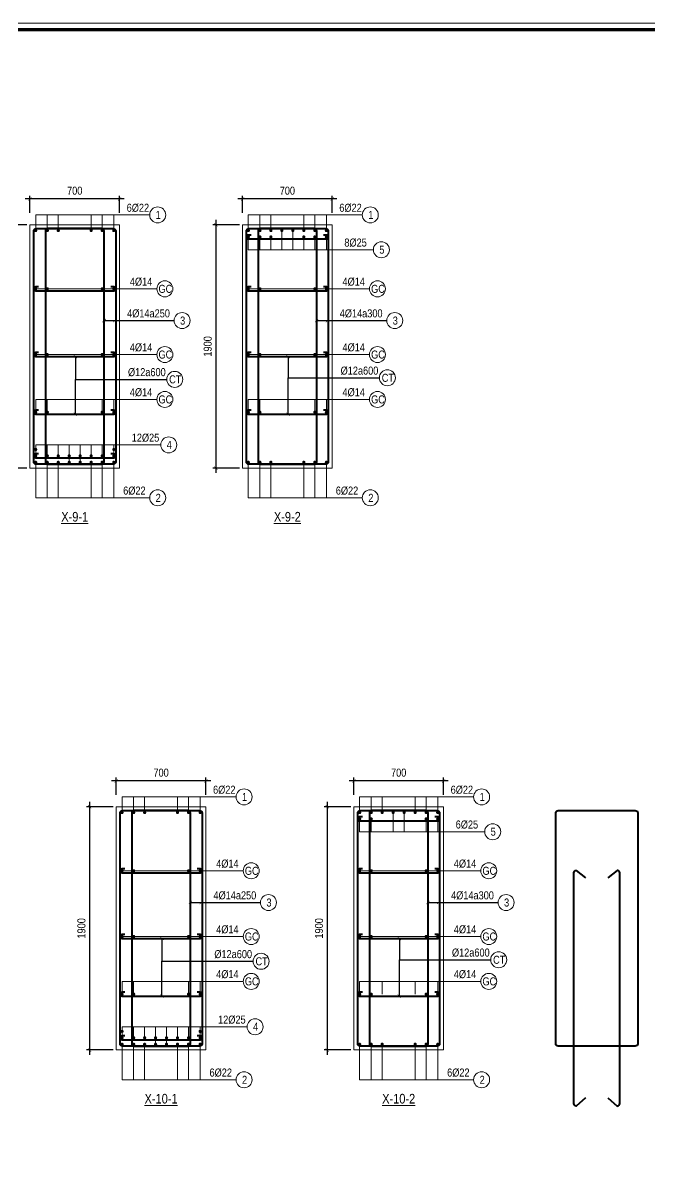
# Model space of a CAD drawing. Header units: millimetres. Extents: x 3014920 to 3563667, y -1638653 to -1356471.
# Drawn here: x 3161691 to 3166588, y -1595328 to -1586316 of the extents above; entities that cross this region are included whole.
import ezdxf
from ezdxf.enums import TextEntityAlignment as Align
from ezdxf.xclip import XClip

# ---------------------------------------------------------------- set-up
doc = ezdxf.new("R2010")
doc.units = ezdxf.units.MM
doc.header["$MEASUREMENT"] = 0
doc.header["$XCLIPFRAME"] = 0
doc.header["$PDMODE"] = 2
doc.layers.get('0').update_dxf_attribs({"lineweight": 9})
doc.layers.get('Defpoints').update_dxf_attribs({"color": 10, "lineweight": 0})
for name, color, linetype, lineweight in [('CDAI', 21, 'Continuous', 40), ('CTHEP', 50, 'Continuous', 50), ('DBAO', 90, 'Continuous', 13), ('DGIONG', 130, 'Continuous', 13), ('KTH', 154, 'Continuous', 9), ('TEXT', 7, 'Continuous', 15)]:
    doc.layers.add(name, color=color, linetype=linetype, lineweight=lineweight)
doc.styles.add('Star-HelCon', font='VHELVCN_0.TTF')
doc.styles.add('TTP-HelCon', font='VHELVCN_0.TTF')
doc.dimstyles.new('TTP-25', dxfattribs={"dimscale": 25, "dimtxt": 2.5, "dimasz": 1, "dimexe": 1, "dimexo": 1, "dimgap": 0.09, "dimtad": 0, "dimdec": 4, "dimrnd": 1, "dimzin": 9, "dimdsep": 46, "dimtxsty": 'TTP-HelCon', "dimblk": 'ARCHTICK', "dimcen": 0.09, "dimdle": 1.5, "dimclrd": 256, "dimclre": 256, "dimclrt": 7, "dimadec": 0, "dimazin": 0, "dimtfac": 1, "dimtdec": 4, "dimtmove": 0, "dimatfit": 3, "dimldrblk": 'ARCHTICK', "dimfxl": 1, "dimtvp": 1, "dimtolj": 1, "dimtzin": 0, "dimarcsym": 0})

# ---------------------------------------------------------------- blocks, each defined once
blk = doc.blocks.new('2X-6')
at = {"layer": 'CTHEP'}
blk.add_line((62408.63368, 325.00001), (-295.8093, 325), dxfattribs=at)
for points in [[(-320.00014, 595.00141), (-320.00014, 795), (62463.59072, 795)], [(-320.00014, -145), (62469.99431, -144.99999), (62469.99431, -144.99999)]]:
    blk.add_lwpolyline(points, dxfattribs=at)
blk = doc.blocks.new('_ArchTick')
at = {"color": 0, "linetype": 'ByBlock', "const_width": 0.15}
blk.add_lwpolyline([(-0.5, -0.5), (0.5, 0.5)], dxfattribs=at)
blk = doc.blocks.new('*D255')
at = {"layer": 'Defpoints', "color": 0, "ltscale": 500, "transparency": 16777216}
for p in [(3161744.3, -1587891.5), (3161536.1, -1589791.5), (3161744.3, -1589791.5)]:
    blk.add_point(p, dxfattribs=at)
at = {"layer": 'KTH', "lineweight": -2, "ltscale": 500, "transparency": 16777216}
for p, q in [((3161719.3, -1587891.5), (3161511.1, -1587891.5)), ((3161536.1, -1587854), (3161536.1, -1589829)), ((3161719.3, -1589791.5), (3161511.1, -1589791.5))]:
    blk.add_line(p, q, dxfattribs=at)
at = {"layer": 'KTH', "lineweight": -2, "ltscale": 500, "transparency": 16777216, "xscale": 25, "yscale": 25, "zscale": 25}
for p, rotation in [((3161536.1, -1587891.5), 90), ((3161536.1, -1589791.5), 270)]:
    blk.add_blockref('_ArchTick', p, dxfattribs=dict(at, rotation=rotation))
at = {"layer": 'KTH', "color": 7, "ltscale": 500, "transparency": 16777216, "insert": (3161472.3, -1588841.5), "char_height": 62.5, "attachment_point": 5, "rotation": 90, "style": 'TTP-HelCon'}
blk.add_mtext('\\A1;1900', dxfattribs=at)
blk = doc.blocks.new('*D256')
at = {"layer": 'Defpoints', "color": 0, "ltscale": 500, "transparency": 16777216}
for p in [(3161744.3, -1587689.3), (3161744.3, -1587822.5), (3162444.3, -1587822.5)]:
    blk.add_point(p, dxfattribs=at)
at = {"layer": 'KTH', "lineweight": -2, "ltscale": 500, "transparency": 16777216}
for p, q in [((3162481.8, -1587689.3), (3161706.8, -1587689.3)), ((3161744.3, -1587797.5), (3161744.3, -1587664.3)), ((3162444.3, -1587797.5), (3162444.3, -1587664.3))]:
    blk.add_line(p, q, dxfattribs=at)
at = {"layer": 'KTH', "lineweight": -2, "ltscale": 500, "transparency": 16777216, "xscale": 25, "yscale": 25, "zscale": 25, "rotation": 180}
blk.add_blockref('_ArchTick', (3161744.3, -1587689.3), dxfattribs=at)
at = {"layer": 'KTH', "lineweight": -2, "ltscale": 500, "transparency": 16777216, "xscale": 25, "yscale": 25, "zscale": 25}
blk.add_blockref('_ArchTick', (3162444.3, -1587689.3), dxfattribs=at)
at = {"layer": 'KTH', "color": 7, "ltscale": 500, "transparency": 16777216, "insert": (3162094.3, -1587625.4), "char_height": 62.5, "attachment_point": 5, "style": 'TTP-HelCon'}
blk.add_mtext('\\A1;700', dxfattribs=at)
blk = doc.blocks.new('*D257')
at = {"layer": 'Defpoints', "color": 0, "ltscale": 500, "transparency": 16777216}
for p in [(3163405.4, -1587891.5), (3163197.1, -1589791.5), (3163405.4, -1589791.5)]:
    blk.add_point(p, dxfattribs=at)
at = {"layer": 'KTH', "lineweight": -2, "ltscale": 500, "transparency": 16777216}
for p, q in [((3163380.4, -1587891.5), (3163172.1, -1587891.5)), ((3163197.1, -1587854), (3163197.1, -1589829)), ((3163380.4, -1589791.5), (3163172.1, -1589791.5))]:
    blk.add_line(p, q, dxfattribs=at)
at = {"layer": 'KTH', "lineweight": -2, "ltscale": 500, "transparency": 16777216, "xscale": 25, "yscale": 25, "zscale": 25}
for p, rotation in [((3163197.1, -1587891.5), 90), ((3163197.1, -1589791.5), 270)]:
    blk.add_blockref('_ArchTick', p, dxfattribs=dict(at, rotation=rotation))
at = {"layer": 'KTH', "color": 7, "ltscale": 500, "transparency": 16777216, "insert": (3163133.3, -1588841.5), "char_height": 62.5, "attachment_point": 5, "rotation": 90, "style": 'TTP-HelCon'}
blk.add_mtext('\\A1;1900', dxfattribs=at)
blk = doc.blocks.new('*D258')
at = {"layer": 'Defpoints', "color": 0, "ltscale": 500, "transparency": 16777216}
for p in [(3163405.4, -1587689.3), (3163405.4, -1587822.5), (3164105.4, -1587822.5)]:
    blk.add_point(p, dxfattribs=at)
at = {"layer": 'KTH', "lineweight": -2, "ltscale": 500, "transparency": 16777216}
for p, q in [((3164142.9, -1587689.3), (3163367.9, -1587689.3)), ((3163405.4, -1587797.5), (3163405.4, -1587664.3)), ((3164105.4, -1587797.5), (3164105.4, -1587664.3))]:
    blk.add_line(p, q, dxfattribs=at)
at = {"layer": 'KTH', "lineweight": -2, "ltscale": 500, "transparency": 16777216, "xscale": 25, "yscale": 25, "zscale": 25, "rotation": 180}
blk.add_blockref('_ArchTick', (3163405.4, -1587689.3), dxfattribs=at)
at = {"layer": 'KTH', "lineweight": -2, "ltscale": 500, "transparency": 16777216, "xscale": 25, "yscale": 25, "zscale": 25}
blk.add_blockref('_ArchTick', (3164105.4, -1587689.3), dxfattribs=at)
at = {"layer": 'KTH', "color": 7, "ltscale": 500, "transparency": 16777216, "insert": (3163755.4, -1587625.4), "char_height": 62.5, "attachment_point": 5, "style": 'TTP-HelCon'}
blk.add_mtext('\\A1;700', dxfattribs=at)
blk = doc.blocks.new('*D259')
at = {"layer": 'Defpoints', "color": 0, "ltscale": 500, "transparency": 16777216}
for p in [(3162419, -1592437), (3162210.7, -1594337), (3162419, -1594337)]:
    blk.add_point(p, dxfattribs=at)
at = {"layer": 'KTH', "lineweight": -2, "ltscale": 500, "transparency": 16777216}
for p, q in [((3162210.7, -1592399.5), (3162210.7, -1594374.5)), ((3162394, -1592437), (3162185.7, -1592437)), ((3162394, -1594337), (3162185.7, -1594337))]:
    blk.add_line(p, q, dxfattribs=at)
at = {"layer": 'KTH', "lineweight": -2, "ltscale": 500, "transparency": 16777216, "xscale": 25, "yscale": 25, "zscale": 25}
for p, rotation in [((3162210.7, -1592437), 90), ((3162210.7, -1594337), 270)]:
    blk.add_blockref('_ArchTick', p, dxfattribs=dict(at, rotation=rotation))
at = {"layer": 'KTH', "color": 7, "ltscale": 500, "transparency": 16777216, "insert": (3162146.9, -1593387), "char_height": 62.5, "attachment_point": 5, "rotation": 90, "style": 'TTP-HelCon'}
blk.add_mtext('\\A1;1900', dxfattribs=at)
blk = doc.blocks.new('*D260')
at = {"layer": 'Defpoints', "color": 0, "ltscale": 500, "transparency": 16777216}
for p in [(3162419, -1592234.8), (3162419, -1592368), (3163119, -1592368)]:
    blk.add_point(p, dxfattribs=at)
at = {"layer": 'KTH', "lineweight": -2, "ltscale": 500, "transparency": 16777216}
for p, q in [((3162419, -1592343), (3162419, -1592209.8)), ((3163119, -1592343), (3163119, -1592209.8)), ((3163156.5, -1592234.8), (3162381.5, -1592234.8))]:
    blk.add_line(p, q, dxfattribs=at)
at = {"layer": 'KTH', "lineweight": -2, "ltscale": 500, "transparency": 16777216, "xscale": 25, "yscale": 25, "zscale": 25, "rotation": 180}
blk.add_blockref('_ArchTick', (3162419, -1592234.8), dxfattribs=at)
at = {"layer": 'KTH', "lineweight": -2, "ltscale": 500, "transparency": 16777216, "xscale": 25, "yscale": 25, "zscale": 25}
blk.add_blockref('_ArchTick', (3163119, -1592234.8), dxfattribs=at)
at = {"layer": 'KTH', "color": 7, "ltscale": 500, "transparency": 16777216, "insert": (3162769, -1592171), "char_height": 62.5, "attachment_point": 5, "style": 'TTP-HelCon'}
blk.add_mtext('\\A1;700', dxfattribs=at)
blk = doc.blocks.new('*D261')
at = {"layer": 'Defpoints', "color": 0, "ltscale": 500, "transparency": 16777216}
for p in [(3164275.1, -1592437), (3164066.9, -1594337), (3164275.1, -1594337)]:
    blk.add_point(p, dxfattribs=at)
at = {"layer": 'KTH', "lineweight": -2, "ltscale": 500, "transparency": 16777216}
for p, q in [((3164066.9, -1592399.5), (3164066.9, -1594374.5)), ((3164250.1, -1592437), (3164041.9, -1592437)), ((3164250.1, -1594337), (3164041.9, -1594337))]:
    blk.add_line(p, q, dxfattribs=at)
at = {"layer": 'KTH', "lineweight": -2, "ltscale": 500, "transparency": 16777216, "xscale": 25, "yscale": 25, "zscale": 25}
for p, rotation in [((3164066.9, -1592437), 90), ((3164066.9, -1594337), 270)]:
    blk.add_blockref('_ArchTick', p, dxfattribs=dict(at, rotation=rotation))
at = {"layer": 'KTH', "color": 7, "ltscale": 500, "transparency": 16777216, "insert": (3164003, -1593387), "char_height": 62.5, "attachment_point": 5, "rotation": 90, "style": 'TTP-HelCon'}
blk.add_mtext('\\A1;1900', dxfattribs=at)
blk = doc.blocks.new('*D262')
at = {"layer": 'Defpoints', "color": 0, "ltscale": 500, "transparency": 16777216}
for p in [(3164275.1, -1592234.8), (3164275.1, -1592368), (3164975.1, -1592368)]:
    blk.add_point(p, dxfattribs=at)
at = {"layer": 'KTH', "lineweight": -2, "ltscale": 500, "transparency": 16777216}
for p, q in [((3164275.1, -1592343), (3164275.1, -1592209.8)), ((3164975.1, -1592343), (3164975.1, -1592209.8)), ((3165012.6, -1592234.8), (3164237.6, -1592234.8))]:
    blk.add_line(p, q, dxfattribs=at)
at = {"layer": 'KTH', "lineweight": -2, "ltscale": 500, "transparency": 16777216, "xscale": 25, "yscale": 25, "zscale": 25, "rotation": 180}
blk.add_blockref('_ArchTick', (3164275.1, -1592234.8), dxfattribs=at)
at = {"layer": 'KTH', "lineweight": -2, "ltscale": 500, "transparency": 16777216, "xscale": 25, "yscale": 25, "zscale": 25}
blk.add_blockref('_ArchTick', (3164975.1, -1592234.8), dxfattribs=at)
at = {"layer": 'KTH', "color": 7, "ltscale": 500, "transparency": 16777216, "insert": (3164625.1, -1592171), "char_height": 62.5, "attachment_point": 5, "style": 'TTP-HelCon'}
blk.add_mtext('\\A1;700', dxfattribs=at)
blk = doc.blocks.new('CHG_XX_Khung ten')
blk.add_lwpolyline([(15, 579), (826, 579), (826, 15), (15, 15)], close=True)
at = {"color": 4, "linetype": 'Continuous', "const_width": 1}
blk.add_lwpolyline([(17, 577), (824, 577), (824, 17), (17, 17)], close=True, dxfattribs=at)

msp = doc.modelspace()

# ---------------------------------------------------------------- linework, layer by layer
at = {"layer": 'CDAI', "elevation": 0}
for points in [[(3161793.07619, -1587921.50876), (3162395.57619, -1587921.50876, -0.4142135624), (3162414.32619, -1587940.25876), (3162414.32619, -1589742.75876, -0.4142135624), (3162395.57619, -1589761.50876), (3161793.07619, -1589761.50876, -0.4142135624), (3161774.32619, -1589742.75876), (3161774.32619, -1587940.25876, -0.4142135624)], [(3162304.8619, -1587921.50876), (3161883.79048, -1587921.50876, 0.4142135624), (3161865.04048, -1587940.25876), (3161865.04048, -1589742.75876, 0.4142135624), (3161883.79048, -1589761.50876), (3162304.8619, -1589761.50876, 0.4142135624), (3162323.6119, -1589742.75876), (3162323.6119, -1587940.25876, 0.4142135624)], [(3163454.11713, -1587921.50876), (3164056.61713, -1587921.50876, -0.4142135624), (3164075.36713, -1587940.25876), (3164075.36713, -1589742.75876, -0.4142135624), (3164056.61713, -1589761.50876), (3163454.11713, -1589761.50876, -0.4142135624), (3163435.36713, -1589742.75876), (3163435.36713, -1587940.25876, -0.4142135624)], [(3163965.90284, -1587921.50876), (3163544.83141, -1587921.50876, 0.4142135624), (3163526.08141, -1587940.25876), (3163526.08141, -1589742.75876, 0.4142135624), (3163544.83141, -1589761.50876), (3163965.90284, -1589761.50876, 0.4142135624), (3163984.65284, -1589742.75876), (3163984.65284, -1587940.25876, 0.4142135624)], [(3162467.70242, -1592467.03342), (3163070.20242, -1592467.03342, -0.4142135624), (3163088.95242, -1592485.78342), (3163088.95242, -1594288.28342, -0.4142135624), (3163070.20242, -1594307.03342), (3162467.70242, -1594307.03342, -0.4142135624), (3162448.95242, -1594288.28342), (3162448.95242, -1592485.78342, -0.4142135624)], [(3162979.48813, -1592467.03342), (3162558.4167, -1592467.03342, 0.4142135624), (3162539.6667, -1592485.78342), (3162539.6667, -1594288.28342, 0.4142135624), (3162558.4167, -1594307.03342), (3162979.48813, -1594307.03342, 0.4142135624), (3162998.23813, -1594288.28342), (3162998.23813, -1592485.78342, 0.4142135624)], [(3164323.852, -1592467.03342), (3164926.352, -1592467.03342, -0.4142135624), (3164945.102, -1592485.78342), (3164945.102, -1594288.28342, -0.4142135624), (3164926.352, -1594307.03342), (3164323.852, -1594307.03342, -0.4142135624), (3164305.102, -1594288.28342), (3164305.102, -1592485.78342, -0.4142135624)], [(3164835.63772, -1592467.03342), (3164414.56629, -1592467.03342, 0.4142135624), (3164395.81629, -1592485.78342), (3164395.81629, -1594288.28342, 0.4142135624), (3164414.56629, -1594307.03342), (3164835.63772, -1594307.03342, 0.4142135624), (3164854.38772, -1594288.28342), (3164854.38772, -1592485.78342, 0.4142135624)], [(3165871.2648, -1592467.03342), (3166473.7648, -1592467.03342, -0.4142135624), (3166492.5148, -1592485.78342), (3166492.5148, -1594288.28342, -0.4142135624), (3166473.7648, -1594307.03342), (3165871.2648, -1594307.03342, -0.4142135624), (3165852.5148, -1594288.28342), (3165852.5148, -1592485.78342, -0.4142135624)]]:
    msp.add_lwpolyline(points, format="xyb", close=True, dxfattribs=at)
for points in [[(3163472.28712, -1587971.50877), (3163450.36713, -1587971.50877, 0.4142135624), (3163435.36713, -1587986.50877), (3163435.36713, -1587986.50877, 0.4142135624), (3163450.36713, -1588001.50877), (3164060.36713, -1588001.50877, 0.4142135624), (3164075.36713, -1587986.50877), (3164075.36713, -1587986.50877, 0.4142135624), (3164060.36713, -1587971.50877), (3164038.44714, -1587971.50877)], [(3161811.24618, -1588376.77869), (3161789.32619, -1588376.77869, 0.4142135624), (3161774.32619, -1588391.77869), (3161774.32619, -1588391.77869, 0.4142135624), (3161789.32619, -1588406.77869), (3162399.32619, -1588406.77869, 0.4142135624), (3162414.32619, -1588391.77869), (3162414.32619, -1588391.77869, 0.4142135624), (3162399.32619, -1588376.77869), (3162377.4062, -1588376.77869)], [(3163472.28712, -1588376.77869), (3163450.36713, -1588376.77869, 0.4142135624), (3163435.36713, -1588391.77869), (3163435.36713, -1588391.77869, 0.4142135624), (3163450.36713, -1588406.77869), (3164060.36713, -1588406.77869, 0.4142135624), (3164075.36713, -1588391.77869), (3164075.36713, -1588391.77869, 0.4142135624), (3164060.36713, -1588376.77869), (3164038.44714, -1588376.77869)], [(3161811.24618, -1588890.11202), (3161789.32619, -1588890.11202, 0.4142135624), (3161774.32619, -1588905.11202), (3161774.32619, -1588905.11202, 0.4142135624), (3161789.32619, -1588920.11202), (3162399.32619, -1588920.11202, 0.4142135624), (3162414.32619, -1588905.11202), (3162414.32619, -1588905.11202, 0.4142135624), (3162399.32619, -1588890.11202), (3162377.4062, -1588890.11202)], [(3163472.28712, -1588890.11202), (3163450.36713, -1588890.11202, 0.4142135624), (3163435.36713, -1588905.11202), (3163435.36713, -1588905.11202, 0.4142135624), (3163450.36713, -1588920.11202), (3164060.36713, -1588920.11202, 0.4142135624), (3164075.36713, -1588905.11202), (3164075.36713, -1588905.11202, 0.4142135624), (3164060.36713, -1588890.11202), (3164038.44714, -1588890.11202)], [(3161811.24618, -1589340.44535), (3161789.32619, -1589340.44535, 0.4142135624), (3161774.32619, -1589355.44535), (3161774.32619, -1589355.44535, 0.4142135624), (3161789.32619, -1589370.44535), (3162399.32619, -1589370.44535, 0.4142135624), (3162414.32619, -1589355.44535), (3162414.32619, -1589355.44535, 0.4142135624), (3162399.32619, -1589340.44535), (3162377.4062, -1589340.44535)], [(3163472.28712, -1589340.44535), (3163450.36713, -1589340.44535, 0.4142135624), (3163435.36713, -1589355.44535), (3163435.36713, -1589355.44535, 0.4142135624), (3163450.36713, -1589370.44535), (3164060.36713, -1589370.44535, 0.4142135624), (3164075.36713, -1589355.44535), (3164075.36713, -1589355.44535, 0.4142135624), (3164060.36713, -1589340.44535), (3164038.44714, -1589340.44535)], [(3161811.24618, -1589681.50876), (3161789.32619, -1589681.50876, 0.4142135624), (3161774.32619, -1589696.50876), (3161774.32619, -1589696.50876, 0.4142135624), (3161789.32619, -1589711.50876), (3162399.32619, -1589711.50876, 0.4142135624), (3162414.32619, -1589696.50876), (3162414.32619, -1589696.50876, 0.4142135624), (3162399.32619, -1589681.50876), (3162377.4062, -1589681.50876)], [(3164342.022, -1592517.03342), (3164320.102, -1592517.03342, 0.4142135624), (3164305.102, -1592532.03342), (3164305.102, -1592532.03342, 0.4142135624), (3164320.102, -1592547.03342), (3164930.102, -1592547.03342, 0.4142135624), (3164945.102, -1592532.03342), (3164945.102, -1592532.03342, 0.4142135624), (3164930.102, -1592517.03342), (3164908.18201, -1592517.03342)], [(3162485.87241, -1592922.30334), (3162463.95242, -1592922.30334, 0.4142135624), (3162448.95242, -1592937.30334), (3162448.95242, -1592937.30334, 0.4142135624), (3162463.95242, -1592952.30334), (3163073.95242, -1592952.30334, 0.4142135624), (3163088.95242, -1592937.30334), (3163088.95242, -1592937.30334, 0.4142135624), (3163073.95242, -1592922.30334), (3163052.03243, -1592922.30334)], [(3164342.022, -1592922.30334), (3164320.102, -1592922.30334, 0.4142135624), (3164305.102, -1592937.30334), (3164305.102, -1592937.30334, 0.4142135624), (3164320.102, -1592952.30334), (3164930.102, -1592952.30334, 0.4142135624), (3164945.102, -1592937.30334), (3164945.102, -1592937.30334, 0.4142135624), (3164930.102, -1592922.30334), (3164908.18201, -1592922.30334)], [(3166084.82165, -1594711.77115), (3166011.97909, -1594774.70457, -0.4142135624), (3165993.22909, -1594755.95457), (3165993.22909, -1592953.45457, -0.4142135624), (3166011.97909, -1592934.70457), (3166084.82165, -1592991.10934)], [(3166260.20796, -1594711.77115), (3166333.05052, -1594774.70457, 0.4142135624), (3166351.80052, -1594755.95457), (3166351.80052, -1592953.45457, 0.4142135624), (3166333.05052, -1592934.70457), (3166260.20796, -1592991.10934)], [(3162485.87241, -1593435.63668), (3162463.95242, -1593435.63668, 0.4142135624), (3162448.95242, -1593450.63668), (3162448.95242, -1593450.63668, 0.4142135624), (3162463.95242, -1593465.63668), (3163073.95242, -1593465.63668, 0.4142135624), (3163088.95242, -1593450.63668), (3163088.95242, -1593450.63668, 0.4142135624), (3163073.95242, -1593435.63668), (3163052.03243, -1593435.63668)], [(3164342.022, -1593435.63668), (3164320.102, -1593435.63668, 0.4142135624), (3164305.102, -1593450.63668), (3164305.102, -1593450.63668, 0.4142135624), (3164320.102, -1593465.63668), (3164930.102, -1593465.63668, 0.4142135624), (3164945.102, -1593450.63668), (3164945.102, -1593450.63668, 0.4142135624), (3164930.102, -1593435.63668), (3164908.18201, -1593435.63668)], [(3162485.87241, -1593885.97001), (3162463.95242, -1593885.97001, 0.4142135624), (3162448.95242, -1593900.97001), (3162448.95242, -1593900.97001, 0.4142135624), (3162463.95242, -1593915.97001), (3163073.95242, -1593915.97001, 0.4142135624), (3163088.95242, -1593900.97001), (3163088.95242, -1593900.97001, 0.4142135624), (3163073.95242, -1593885.97001), (3163052.03243, -1593885.97001)], [(3164342.022, -1593885.97001), (3164320.102, -1593885.97001, 0.4142135624), (3164305.102, -1593900.97001), (3164305.102, -1593900.97001, 0.4142135624), (3164320.102, -1593915.97001), (3164930.102, -1593915.97001, 0.4142135624), (3164945.102, -1593900.97001), (3164945.102, -1593900.97001, 0.4142135624), (3164930.102, -1593885.97001), (3164908.18201, -1593885.97001)], [(3162485.87241, -1594227.03342), (3162463.95242, -1594227.03342, 0.4142135624), (3162448.95242, -1594242.03342), (3162448.95242, -1594242.03342, 0.4142135624), (3162463.95242, -1594257.03342), (3163073.95242, -1594257.03342, 0.4142135624), (3163088.95242, -1594242.03342), (3163088.95242, -1594242.03342, 0.4142135624), (3163073.95242, -1594227.03342), (3163052.03243, -1594227.03342)]]:
    msp.add_lwpolyline(points, format="xyb", dxfattribs=at)
at = {"layer": 'CTHEP', "const_width": 12.5, "elevation": 0}
for points in [[(3161783.07619, -1587936.50876, 1), (3161795.57619, -1587936.50876, 1)], [(3161873.79048, -1587936.50876, -1), (3161886.29048, -1587936.50876, -1)], [(3161959.50476, -1587936.50876, -1), (3161972.00476, -1587936.50876, -1)], [(3162229.14762, -1587936.50876, 1), (3162216.64762, -1587936.50876, 1)], [(3162314.8619, -1587936.50876, 1), (3162302.3619, -1587936.50876, 1)], [(3162393.07619, -1587936.50876, 1), (3162405.57619, -1587936.50876, 1)], [(3163444.11713, -1587936.50876, 1), (3163456.61713, -1587936.50876, 1)], [(3163444.11713, -1587986.50876, 1), (3163456.61713, -1587986.50876, 1)], [(3163534.83141, -1587936.50876, -1), (3163547.33141, -1587936.50876, -1)], [(3163534.83141, -1587986.50876, -1), (3163547.33141, -1587986.50876, -1)], [(3163620.5457, -1587936.50876, -1), (3163633.0457, -1587936.50876, -1)], [(3163620.5457, -1587986.50876, -1), (3163633.0457, -1587986.50876, -1)], [(3163706.25998, -1587936.50876, -1), (3163718.75998, -1587936.50876, -1)], [(3163804.47427, -1587936.50876, 1), (3163791.97427, -1587936.50876, 1)], [(3163890.18856, -1587936.50876, 1), (3163877.68856, -1587936.50876, 1)], [(3163890.18856, -1587986.50876, 1), (3163877.68856, -1587986.50876, 1)], [(3163975.90284, -1587936.50876, 1), (3163963.40284, -1587936.50876, 1)], [(3163975.90284, -1587986.50876, 1), (3163963.40284, -1587986.50876, 1)], [(3164054.11713, -1587936.50876, 1), (3164066.61713, -1587936.50876, 1)], [(3164054.11713, -1587986.50876, 1), (3164066.61713, -1587986.50876, 1)], [(3161783.07619, -1588391.77869, 1), (3161795.57619, -1588391.77869, 1)], [(3161873.79048, -1588391.77869, 1), (3161886.29048, -1588391.77869, 1)], [(3162302.3619, -1588391.77869, 1), (3162314.8619, -1588391.77869, 1)], [(3162393.07619, -1588391.77869, 1), (3162405.57619, -1588391.77869, 1)], [(3163444.11713, -1588391.77869, 1), (3163456.61713, -1588391.77869, 1)], [(3163534.83141, -1588391.77869, 1), (3163547.33141, -1588391.77869, 1)], [(3163963.40284, -1588391.77869, 1), (3163975.90284, -1588391.77869, 1)], [(3164054.11713, -1588391.77869, 1), (3164066.61713, -1588391.77869, 1)], [(3161783.07619, -1588905.11202, 1), (3161795.57619, -1588905.11202, 1)], [(3161873.79048, -1588905.11202, 1), (3161886.29048, -1588905.11202, 1)], [(3162302.3619, -1588905.11202, 1), (3162314.8619, -1588905.11202, 1)], [(3162393.07619, -1588905.11202, 1), (3162405.57619, -1588905.11202, 1)], [(3163444.11713, -1588905.11202, 1), (3163456.61713, -1588905.11202, 1)], [(3163534.83141, -1588905.11202, 1), (3163547.33141, -1588905.11202, 1)], [(3163963.40284, -1588905.11202, 1), (3163975.90284, -1588905.11202, 1)], [(3164054.11713, -1588905.11202, 1), (3164066.61713, -1588905.11202, 1)], [(3161783.07619, -1589355.44535, 1), (3161795.57619, -1589355.44535, 1)], [(3161873.79048, -1589355.44536, 1), (3161886.29048, -1589355.44536, 1)], [(3162302.3619, -1589355.44535, 1), (3162314.8619, -1589355.44535, 1)], [(3162393.07619, -1589355.44535, 1), (3162405.57619, -1589355.44535, 1)], [(3163444.11713, -1589355.44535, 1), (3163456.61713, -1589355.44535, 1)], [(3163534.83141, -1589355.44536, 1), (3163547.33141, -1589355.44536, 1)], [(3163963.40284, -1589355.44535, 1), (3163975.90284, -1589355.44535, 1)], [(3164054.11713, -1589355.44535, 1), (3164066.61713, -1589355.44535, 1)], [(3161783.07619, -1589646.50877, -1), (3161795.57619, -1589646.50877, -1)], [(3161783.07619, -1589696.50876, -1), (3161795.57619, -1589696.50876, -1)], [(3161873.79048, -1589696.50876, 1), (3161886.29048, -1589696.50876, 1)], [(3161959.50476, -1589696.50876, 1), (3161972.00476, -1589696.50876, 1)], [(3162045.21905, -1589696.50876, 1), (3162057.71905, -1589696.50876, 1)], [(3162143.43333, -1589696.50876, -1), (3162130.93333, -1589696.50876, -1)], [(3162229.14762, -1589696.50876, -1), (3162216.64762, -1589696.50876, -1)], [(3162314.8619, -1589696.50876, -1), (3162302.3619, -1589696.50876, -1)], [(3162393.07619, -1589646.50877, -1), (3162405.57619, -1589646.50877, -1)], [(3162393.07619, -1589696.50876, -1), (3162405.57619, -1589696.50876, -1)], [(3161783.07619, -1589746.50876, 1), (3161795.57619, -1589746.50876, 1)], [(3161873.79048, -1589746.50876, 1), (3161886.29048, -1589746.50876, 1)], [(3161959.50476, -1589746.50876, 1), (3161972.00476, -1589746.50876, 1)], [(3162045.21905, -1589746.50876, 1), (3162057.71905, -1589746.50876, 1)], [(3162143.43333, -1589746.50876, -1), (3162130.93333, -1589746.50876, -1)], [(3162229.14762, -1589746.50876, -1), (3162216.64762, -1589746.50876, -1)], [(3162314.8619, -1589746.50876, -1), (3162302.3619, -1589746.50876, -1)], [(3162393.07619, -1589746.50876, 1), (3162405.57619, -1589746.50876, 1)], [(3163444.11713, -1589746.50876, 1), (3163456.61713, -1589746.50876, 1)], [(3163534.83141, -1589746.50876, 1), (3163547.33141, -1589746.50876, 1)], [(3163620.5457, -1589746.50876, 1), (3163633.0457, -1589746.50876, 1)], [(3163890.18856, -1589746.50876, -1), (3163877.68856, -1589746.50876, -1)], [(3163975.90284, -1589746.50876, -1), (3163963.40284, -1589746.50876, -1)], [(3164054.11713, -1589746.50876, 1), (3164066.61713, -1589746.50876, 1)], [(3162457.70242, -1592482.03342, 1), (3162470.20242, -1592482.03342, 1)], [(3162548.4167, -1592482.03342, -1), (3162560.9167, -1592482.03342, -1)], [(3162634.13099, -1592482.03342, -1), (3162646.63099, -1592482.03342, -1)], [(3162903.77385, -1592482.03342, 1), (3162891.27385, -1592482.03342, 1)], [(3162989.48813, -1592482.03342, 1), (3162976.98813, -1592482.03342, 1)], [(3163067.70242, -1592482.03342, 1), (3163080.20242, -1592482.03342, 1)], [(3164313.852, -1592482.03342, 1), (3164326.352, -1592482.03342, 1)], [(3164404.56629, -1592482.03342, -1), (3164417.06629, -1592482.03342, -1)], [(3164490.28058, -1592482.03342, -1), (3164502.78058, -1592482.03342, -1)], [(3164575.99486, -1592482.03342, -1), (3164588.49486, -1592482.03342, -1)], [(3164674.20915, -1592482.03342, 1), (3164661.70915, -1592482.03342, 1)], [(3164759.92343, -1592482.03342, 1), (3164747.42343, -1592482.03342, 1)], [(3164845.63772, -1592482.03342, 1), (3164833.13772, -1592482.03342, 1)], [(3164923.852, -1592482.03342, 1), (3164936.352, -1592482.03342, 1)], [(3164313.852, -1592532.03342, 1), (3164326.352, -1592532.03342, 1)], [(3164404.56629, -1592532.03342, -1), (3164417.06629, -1592532.03342, -1)], [(3164845.63772, -1592532.03342, 1), (3164833.13772, -1592532.03342, 1)], [(3164923.852, -1592532.03342, 1), (3164936.352, -1592532.03342, 1)], [(3162457.70242, -1592937.30334, 1), (3162470.20242, -1592937.30334, 1)], [(3162548.4167, -1592937.30335, 1), (3162560.9167, -1592937.30335, 1)], [(3162976.98813, -1592937.30334, 1), (3162989.48813, -1592937.30334, 1)], [(3163067.70242, -1592937.30334, 1), (3163080.20242, -1592937.30334, 1)], [(3164313.852, -1592937.30334, 1), (3164326.352, -1592937.30334, 1)], [(3164404.56629, -1592937.30335, 1), (3164417.06629, -1592937.30335, 1)], [(3164833.13772, -1592937.30334, 1), (3164845.63772, -1592937.30334, 1)], [(3164923.852, -1592937.30334, 1), (3164936.352, -1592937.30334, 1)], [(3162457.70242, -1593450.63668, 1), (3162470.20242, -1593450.63668, 1)], [(3162548.4167, -1593450.63668, 1), (3162560.9167, -1593450.63668, 1)], [(3162976.98813, -1593450.63668, 1), (3162989.48813, -1593450.63668, 1)], [(3163067.70242, -1593450.63668, 1), (3163080.20242, -1593450.63668, 1)], [(3164313.852, -1593450.63668, 1), (3164326.352, -1593450.63668, 1)], [(3164404.56629, -1593450.63668, 1), (3164417.06629, -1593450.63668, 1)], [(3164833.13772, -1593450.63668, 1), (3164845.63772, -1593450.63668, 1)], [(3164923.852, -1593450.63668, 1), (3164936.352, -1593450.63668, 1)], [(3162457.70242, -1593900.97001, 1), (3162470.20242, -1593900.97001, 1)], [(3162548.4167, -1593900.97001, 1), (3162560.9167, -1593900.97001, 1)], [(3162976.98813, -1593900.97001, 1), (3162989.48813, -1593900.97001, 1)], [(3163067.70242, -1593900.97001, 1), (3163080.20242, -1593900.97001, 1)], [(3164313.852, -1593900.97001, 1), (3164326.352, -1593900.97001, 1)], [(3164404.56629, -1593900.97001, 1), (3164417.06629, -1593900.97001, 1)], [(3164833.13772, -1593900.97001, 1), (3164845.63772, -1593900.97001, 1)], [(3164923.852, -1593900.97001, 1), (3164936.352, -1593900.97001, 1)], [(3162457.70242, -1594192.03342, -1), (3162470.20242, -1594192.03342, -1)], [(3163067.70242, -1594192.03342, -1), (3163080.20242, -1594192.03342, -1)], [(3162457.70242, -1594242.03342, -1), (3162470.20242, -1594242.03342, -1)], [(3162457.70242, -1594292.03342, 1), (3162470.20242, -1594292.03342, 1)], [(3162548.4167, -1594242.03342, 1), (3162560.9167, -1594242.03342, 1)], [(3162548.4167, -1594292.03342, 1), (3162560.9167, -1594292.03342, 1)], [(3162634.13099, -1594242.03342, 1), (3162646.63099, -1594242.03342, 1)], [(3162634.13099, -1594292.03342, 1), (3162646.63099, -1594292.03342, 1)], [(3162719.84527, -1594242.03342, 1), (3162732.34527, -1594242.03342, 1)], [(3162719.84527, -1594292.03342, 1), (3162732.34527, -1594292.03342, 1)], [(3162818.05956, -1594242.03342, -1), (3162805.55956, -1594242.03342, -1)], [(3162818.05956, -1594292.03342, -1), (3162805.55956, -1594292.03342, -1)], [(3162903.77385, -1594242.03342, -1), (3162891.27385, -1594242.03342, -1)], [(3162903.77385, -1594292.03342, -1), (3162891.27385, -1594292.03342, -1)], [(3162989.48813, -1594242.03342, -1), (3162976.98813, -1594242.03342, -1)], [(3162989.48813, -1594292.03342, -1), (3162976.98813, -1594292.03342, -1)], [(3163067.70242, -1594242.03342, -1), (3163080.20242, -1594242.03342, -1)], [(3163067.70242, -1594292.03342, 1), (3163080.20242, -1594292.03342, 1)], [(3164313.852, -1594292.03342, 1), (3164326.352, -1594292.03342, 1)], [(3164404.56629, -1594292.03342, 1), (3164417.06629, -1594292.03342, 1)], [(3164490.28058, -1594292.03342, 1), (3164502.78058, -1594292.03342, 1)], [(3164759.92343, -1594292.03342, -1), (3164747.42343, -1594292.03342, -1)], [(3164845.63772, -1594292.03342, -1), (3164833.13772, -1594292.03342, -1)], [(3164923.852, -1594292.03342, 1), (3164936.352, -1594292.03342, 1)]]:
    msp.add_lwpolyline(points, format="xyb", close=True, dxfattribs=at)
at = {"layer": 'DBAO', "elevation": 0, "flags": 128}
for points in [[(3161744.32619, -1587891.50876), (3162444.32619, -1587891.50876)], [(3162444.32619, -1587891.50876), (3162444.32619, -1589791.50876), (3161744.32619, -1589791.50876), (3161744.32619, -1587891.50876)], [(3163405.36713, -1587891.50876), (3164105.36713, -1587891.50876)], [(3164105.36713, -1587891.50876), (3164105.36713, -1589791.50876), (3163405.36713, -1589791.50876), (3163405.36713, -1587891.50876)], [(3162418.95242, -1592437.03342), (3163118.95242, -1592437.03342)], [(3163118.95242, -1592437.03342), (3163118.95242, -1594337.03342), (3162418.95242, -1594337.03342), (3162418.95242, -1592437.03342)], [(3164275.102, -1592437.03342), (3164975.102, -1592437.03342)], [(3164975.102, -1592437.03342), (3164975.102, -1594337.03342), (3164275.102, -1594337.03342), (3164275.102, -1592437.03342)]]:
    msp.add_lwpolyline(points, dxfattribs=at)
at = {"layer": 'DGIONG'}
for p, q in [((3161789.32619, -1587936.50876), (3161789.32619, -1587814.75876)), ((3161789.32619, -1587814.75876), (3162679.9227, -1587814.75876)), ((3161880.04048, -1587936.50876), (3161880.04048, -1587814.75877)), ((3161965.75476, -1587936.50876), (3161965.75476, -1587814.75877)), ((3162222.89762, -1587936.50876), (3162222.89762, -1587814.75877)), ((3162308.6119, -1587936.50876), (3162308.6119, -1587814.75877)), ((3162399.32619, -1587936.50876), (3162399.32619, -1587814.75876)), ((3163450.36713, -1587936.50876), (3163450.36713, -1587814.75876)), ((3163450.36713, -1587814.75876), (3164340.96364, -1587814.75876)), ((3163541.08141, -1587936.50876), (3163541.08141, -1587814.75877)), ((3163626.7957, -1587936.50876), (3163626.7957, -1587814.75877)), ((3163883.93856, -1587936.50876), (3163883.93856, -1587814.75877)), ((3163969.65284, -1587936.50876), (3163969.65284, -1587814.75877)), ((3164060.36713, -1587936.50876), (3164060.36713, -1587814.75876)), ((3163712.50998, -1587936.50876), (3163712.50998, -1588086.50877)), ((3163798.22427, -1587936.50876), (3163798.22427, -1588086.50877)), ((3163450.36713, -1587986.50877), (3163450.36713, -1588086.50877)), ((3163541.08141, -1587986.50877), (3163541.08141, -1588086.50877)), ((3163626.7957, -1587986.50877), (3163626.7957, -1588086.50877)), ((3163883.93856, -1587986.50877), (3163883.93856, -1588086.50877)), ((3163969.65284, -1587986.50877), (3163969.65284, -1588086.50877)), ((3164060.36713, -1587986.50877), (3164060.36713, -1588086.50877)), ((3163450.36713, -1588086.50877), (3164427.11851, -1588086.50877)), ((3161789.32619, -1588391.77869), (3162735.88725, -1588391.77869)), ((3163450.36713, -1588391.77869), (3164396.92819, -1588391.77869)), ((3161789.32619, -1588905.11202), (3162735.88725, -1588905.11202)), ((3163450.36713, -1588905.11202), (3164396.92819, -1588905.11202)), ((3161789.32619, -1589255.44535), (3162735.88725, -1589255.44536)), ((3161789.32619, -1589355.44535), (3161789.32619, -1589255.44535)), ((3161880.04048, -1589355.44536), (3161880.04048, -1589255.44536)), ((3162308.6119, -1589355.44535), (3162308.6119, -1589255.44535)), ((3162399.32619, -1589355.44535), (3162399.32619, -1589255.44535)), ((3163450.36713, -1589255.44535), (3164396.92819, -1589255.44536)), ((3163450.36713, -1589355.44535), (3163450.36713, -1589255.44535)), ((3163541.08141, -1589355.44536), (3163541.08141, -1589255.44536)), ((3163969.65284, -1589355.44535), (3163969.65284, -1589255.44535)), ((3164060.36713, -1589355.44535), (3164060.36713, -1589255.44535)), ((3161789.32619, -1589696.50876), (3161789.32619, -1589610.45342)), ((3161789.32619, -1589610.45342), (3162766.07757, -1589610.45342)), ((3161880.04048, -1589696.50876), (3161880.04048, -1589610.45342)), ((3161965.75476, -1589696.50876), (3161965.75476, -1589610.45342)), ((3162051.46905, -1589610.45342), (3162051.46905, -1589746.50876)), ((3162137.18333, -1589610.45342), (3162137.18333, -1589746.50876)), ((3162222.89762, -1589696.50876), (3162222.89762, -1589610.45342)), ((3162308.6119, -1589696.50876), (3162308.6119, -1589610.45342)), ((3162399.32619, -1589696.50876), (3162399.32619, -1589610.45342)), ((3161789.32619, -1590023.91059), (3161789.32619, -1589746.50876)), ((3161880.04048, -1589746.50877), (3161880.04048, -1590023.91059)), ((3161965.75476, -1589746.50877), (3161965.75476, -1590023.91059)), ((3162222.89762, -1589746.50877), (3162222.89762, -1590023.91059)), ((3162308.6119, -1589746.50877), (3162308.6119, -1590023.91059)), ((3162399.32619, -1590023.91059), (3162399.32619, -1589746.50876)), ((3163450.36713, -1590023.91059), (3163450.36713, -1589746.50876)), ((3163541.08141, -1589746.50877), (3163541.08141, -1590023.91059)), ((3163626.7957, -1589746.50877), (3163626.7957, -1590023.91059)), ((3163883.93856, -1589746.50877), (3163883.93856, -1590023.91059)), ((3163969.65284, -1589746.50877), (3163969.65284, -1590023.91059)), ((3164060.36713, -1590023.91059), (3164060.36713, -1589746.50876)), ((3161789.32619, -1590023.91059), (3162679.9227, -1590023.91059)), ((3163450.36713, -1590023.91059), (3164340.96364, -1590023.91059)), ((3162463.95242, -1592482.03342), (3162463.95242, -1592360.28342)), ((3162463.95242, -1592360.28342), (3163354.54893, -1592360.28342)), ((3162554.6667, -1592482.03342), (3162554.6667, -1592360.28342)), ((3162640.38099, -1592482.03342), (3162640.38099, -1592360.28342)), ((3162897.52385, -1592482.03342), (3162897.52385, -1592360.28342)), ((3162983.23813, -1592482.03342), (3162983.23813, -1592360.28342)), ((3163073.95242, -1592482.03342), (3163073.95242, -1592360.28342)), ((3164320.102, -1592482.03342), (3164320.102, -1592360.28342)), ((3164320.102, -1592360.28342), (3165210.69851, -1592360.28342)), ((3164410.81629, -1592482.03342), (3164410.81629, -1592360.28342)), ((3164496.53058, -1592482.03342), (3164496.53058, -1592360.28342)), ((3164753.67343, -1592482.03342), (3164753.67343, -1592360.28342)), ((3164839.38772, -1592482.03342), (3164839.38772, -1592360.28342)), ((3164930.102, -1592482.03342), (3164930.102, -1592360.28342)), ((3164582.24486, -1592482.03342), (3164582.24486, -1592632.03343)), ((3164667.95915, -1592482.03342), (3164667.95915, -1592632.03343)), ((3164320.102, -1592532.03342), (3164320.102, -1592632.03342)), ((3164410.81629, -1592532.03342), (3164410.81629, -1592632.03342)), ((3164839.38772, -1592532.03342), (3164839.38772, -1592632.03342)), ((3164930.102, -1592532.03342), (3164930.102, -1592632.03342)), ((3164320.102, -1592632.03342), (3165296.85339, -1592632.03342)), ((3162463.95242, -1592937.30334), (3163410.51348, -1592937.30335)), ((3164320.102, -1592937.30334), (3165266.66307, -1592937.30335)), ((3162463.95242, -1593450.63668), (3163410.51348, -1593450.63668)), ((3164320.102, -1593450.63668), (3165266.66307, -1593450.63668)), ((3162463.95242, -1593800.97001), (3163410.51348, -1593800.97001)), ((3162463.95242, -1593900.97001), (3162463.95242, -1593800.97001)), ((3162554.6667, -1593900.97001), (3162554.6667, -1593800.97001)), ((3162983.23813, -1593900.97001), (3162983.23813, -1593800.97001)), ((3163073.95242, -1593900.97001), (3163073.95242, -1593800.97001)), ((3164320.102, -1593800.97001), (3165266.66307, -1593800.97001)), ((3164320.102, -1593900.97001), (3164320.102, -1593800.97001)), ((3164496.53058, -1593900.97001), (3164496.53058, -1593800.97001)), ((3164753.67343, -1593900.97001), (3164753.67343, -1593800.97001)), ((3164930.102, -1593900.97001), (3164930.102, -1593800.97001)), ((3162463.95242, -1594242.03342), (3162463.95242, -1594155.97808)), ((3162463.95242, -1594155.97808), (3163440.7038, -1594155.97808)), ((3162554.6667, -1594242.03342), (3162554.6667, -1594155.97808)), ((3162640.38099, -1594242.03342), (3162640.38099, -1594155.97808)), ((3162726.09527, -1594155.97808), (3162726.09527, -1594292.03342)), ((3162811.80956, -1594155.97808), (3162811.80956, -1594292.03342)), ((3162897.52385, -1594242.03342), (3162897.52385, -1594155.97808)), ((3162983.23813, -1594242.03342), (3162983.23813, -1594155.97808)), ((3163073.95242, -1594242.03342), (3163073.95242, -1594155.97808)), ((3162463.95242, -1594569.43525), (3162463.95242, -1594292.03342)), ((3162554.6667, -1594292.03342), (3162554.6667, -1594569.43525)), ((3162640.38099, -1594292.03342), (3162640.38099, -1594569.43525)), ((3162897.52385, -1594292.03342), (3162897.52385, -1594569.43525)), ((3162983.23813, -1594292.03342), (3162983.23813, -1594569.43525)), ((3163073.95242, -1594569.43525), (3163073.95242, -1594292.03342)), ((3164320.102, -1594569.43525), (3164320.102, -1594292.03342)), ((3164410.81629, -1594292.03342), (3164410.81629, -1594569.43525)), ((3164496.53058, -1594292.03342), (3164496.53058, -1594569.43525)), ((3164753.67343, -1594292.03342), (3164753.67343, -1594569.43525)), ((3164839.38772, -1594292.03342), (3164839.38772, -1594569.43525)), ((3164930.102, -1594569.43525), (3164930.102, -1594292.03342)), ((3162463.95242, -1594569.43525), (3163354.54893, -1594569.43525)), ((3164320.102, -1594569.43525), (3165210.69851, -1594569.43525))]:
    msp.add_line(p, q, dxfattribs=at)
for centre in [(3162742.4227, -1587814.75876), (3164403.46364, -1587814.75876), (3164489.61851, -1588086.50877), (3162798.38725, -1588391.77869), (3164459.42819, -1588391.77869), (3162933.34065, -1588639.7993), (3164594.38158, -1588639.7993), (3162798.38725, -1588905.11202), (3164459.42819, -1588905.11202), (3162875.49015, -1589098.75789), (3164536.53109, -1589086.70515), (3162798.38725, -1589255.44536), (3164459.42819, -1589255.44536), (3162828.57757, -1589610.45342), (3162742.4227, -1590023.91059), (3164403.46364, -1590023.91059), (3163417.04893, -1592360.28342), (3165273.19851, -1592360.28342), (3165359.35339, -1592632.03342), (3163473.01348, -1592937.30335), (3165329.16307, -1592937.30335), (3163607.96687, -1593185.32395), (3165464.11646, -1593185.32395), (3163473.01348, -1593450.63668), (3165329.16307, -1593450.63668), (3165406.26596, -1593632.2298), (3163550.11638, -1593644.28255), (3163473.01348, -1593800.97001), (3165329.16307, -1593800.97001), (3163503.2038, -1594155.97808), (3163417.04893, -1594569.43525), (3165273.19851, -1594569.43525)]:
    msp.add_circle(centre, 62.5, dxfattribs=at)

# ---------------------------------------------------------------- block references
at = {"layer": 'DBAO'}
ref = msp.add_blockref('2X-6', (3107138.93578, -1587969.15278), dxfattribs=at)
XClip(ref).set_block_clipping_path([(-1638.1832787527, -1721.8275090233), (16426.2046676348, 2389.9415)])

# ---------------------------------------------------------------- texts
at = {"layer": 'TEXT', "style": 'TTP-HelCon'}
for s, p in [('6Þ22', (3162500.28452, -1587789.75876)), ('6Þ22', (3164161.32546, -1587789.75876)), ('8Þ25', (3164200.73925, -1588061.50877)), ('4Þ14', (3162525.05198, -1588366.77869)), ('4Þ14', (3164186.09292, -1588366.77869)), ('4Þ14a250', (3162503.49235, -1588614.7993)), ('4Þ14a300', (3164164.53329, -1588614.7993)), ('4Þ14', (3162525.05198, -1588880.11202)), ('4Þ14', (3164186.09292, -1588880.11202)), ('Þ12a600', (3162510.40473, -1589073.75789)), ('Þ12a600', (3164171.44567, -1589061.70515)), ('4Þ14', (3162525.05198, -1589230.44536)), ('4Þ14', (3164186.09292, -1589230.44536)), ('12Þ25', (3162539.69831, -1589585.45342)), ('6Þ22', (3162472.78452, -1589998.91059)), ('6Þ22', (3164133.82546, -1589998.91059)), ('6Þ22', (3163174.91075, -1592335.28342)), ('6Þ22', (3165031.06034, -1592335.28342)), ('6Þ25', (3165070.47412, -1592607.03342)), ('4Þ14', (3163199.67821, -1592912.30335)), ('4Þ14', (3165055.8278, -1592912.30335)), ('4Þ14a250', (3163178.11858, -1593160.32395)), ('4Þ14a300', (3165034.26816, -1593160.32395)), ('4Þ14', (3163199.67821, -1593425.63668)), ('4Þ14', (3165055.8278, -1593425.63668)), ('Þ12a600', (3163185.03096, -1593619.28255)), ('Þ12a600', (3165041.18054, -1593607.2298)), ('4Þ14', (3163199.67821, -1593775.97001)), ('4Þ14', (3165055.8278, -1593775.97001)), ('12Þ25', (3163214.32454, -1594130.97808)), ('6Þ22', (3163147.41075, -1594544.43525)), ('6Þ22', (3165003.56034, -1594544.43525))]:
    msp.add_text(s, height=62.5, dxfattribs=at).set_placement(p)
at = {"layer": 'TEXT', "style": 'Star-HelCon'}
for s, p in [('1', (3162746.58937, -1587814.75876)), ('1', (3164407.6303, -1587814.75876)), ('5', (3164493.78518, -1588086.50877)), ('GC', (3162802.55392, -1588391.77869)), ('GC', (3164463.59486, -1588391.77869)), ('3', (3162937.50731, -1588639.7993)), ('3', (3164598.54825, -1588639.7993)), ('GC', (3162802.55392, -1588905.11202)), ('GC', (3164463.59486, -1588905.11202)), ('CT', (3164540.69775, -1589086.70515)), ('CT', (3162879.65682, -1589098.75789)), ('GC', (3162802.55392, -1589255.44536)), ('GC', (3164463.59486, -1589255.44536)), ('4', (3162832.74424, -1589610.45342)), ('2', (3162746.58937, -1590023.91059)), ('2', (3164407.6303, -1590023.91059)), ('1', (3163421.21559, -1592360.28342)), ('1', (3165277.36518, -1592360.28342)), ('5', (3165363.52005, -1592632.03342)), ('GC', (3163477.18015, -1592937.30335)), ('GC', (3165333.32973, -1592937.30335)), ('3', (3163612.13354, -1593185.32395)), ('3', (3165468.28313, -1593185.32395)), ('GC', (3163477.18015, -1593450.63668)), ('GC', (3165333.32973, -1593450.63668)), ('CT', (3163554.28304, -1593644.28255)), ('CT', (3165410.43263, -1593632.2298)), ('GC', (3163477.18015, -1593800.97001)), ('GC', (3165333.32973, -1593800.97001)), ('4', (3163507.37047, -1594155.97808)), ('2', (3163421.21559, -1594569.43525)), ('2', (3165277.36518, -1594569.43525))]:
    msp.add_text(s, height=62.5, dxfattribs=at).set_placement(p, align=Align.MIDDLE)
at = {"layer": 'TEXT', "style": 'TTP-HelCon'}
for s, p in [('%%UX-9-1', (3162094.32619, -1590209.49675)), ('%%UX-9-2', (3163755.36713, -1590209.49675)), ('%%UX-10-1', (3162768.95242, -1594755.02141)), ('%%UX-10-2', (3164625.102, -1594755.02141))]:
    msp.add_text(s, height=75, dxfattribs=at).set_placement(p, align=Align.CENTER)

# ---------------------------------------------------------------- dimensions: what is measured, and where the dimension line sits
at = {"layer": 'KTH', "ltscale": 500}
for base, p1, p2, picture, middle in [((3161744.32619, -1587689.25876), (3162444.32619, -1587822.49682), (3161744.32619, -1587822.49682), '*D256', (3162094.32619, -1587625.42543)), ((3163405.36713, -1587689.25876), (3164105.36713, -1587822.49682), (3163405.36713, -1587822.49682), '*D258', (3163755.36713, -1587625.42543)), ((3162418.95242, -1592234.78342), (3163118.95242, -1592368.02147), (3162418.95242, -1592368.02147), '*D260', (3162768.95242, -1592170.95009)), ((3164275.102, -1592234.78342), (3164975.102, -1592368.02147), (3164275.102, -1592368.02147), '*D262', (3164625.102, -1592170.95009))]:
    dim = msp.add_linear_dim(base=base, p1=p1, p2=p2, dimstyle='TTP-25', dxfattribs=at)
    dim.commit()
    dim.dimension.update_dxf_attribs({"geometry": picture, "text_midpoint": middle})
for base, p1, p2, picture, middle in [((3161536.08855, -1589791.50876), (3161744.32619, -1587891.50876), (3161744.32619, -1589791.50876), '*D255', (3161472.25522, -1588841.50876)), ((3163197.12949, -1589791.50876), (3163405.36713, -1587891.50876), (3163405.36713, -1589791.50876), '*D257', (3163133.29615, -1588841.50876)), ((3162210.71478, -1594337.03342), (3162418.95242, -1592437.03342), (3162418.95242, -1594337.03342), '*D259', (3162146.88144, -1593387.03342)), ((3164066.86436, -1594337.03342), (3164275.102, -1592437.03342), (3164275.102, -1594337.03342), '*D261', (3164003.03103, -1593387.03342))]:
    dim = msp.add_linear_dim(base=base, p1=p1, p2=p2, angle=90, dimstyle='TTP-25', dxfattribs=at)
    dim.commit()
    dim.dimension.update_dxf_attribs({"geometry": picture, "text_midpoint": middle})

# ---------------------------------------------------------------- leaders
at = {"layer": 'DGIONG'}
for points in [[(3162323.6119, -1588639.7993), (3162870.84065, -1588639.7993)], [(3162407.41381, -1588639.7993), (3162870.84065, -1588639.7993)], [(3163984.65284, -1588639.7993), (3164531.88158, -1588639.7993)], [(3164068.45475, -1588639.7993), (3164531.88158, -1588639.7993)], [(3162099.97036, -1588920.11202), (3162099.97036, -1589098.75789), (3162812.99015, -1589098.75789)], [(3163761.0113, -1588920.11202), (3163761.0113, -1589086.70515), (3164474.03109, -1589086.70515)], [(3162099.97036, -1589370.44535), (3162099.97036, -1589098.75789), (3162812.99015, -1589098.75789)], [(3163761.0113, -1589370.44535), (3163761.0113, -1589086.70515), (3164474.03109, -1589086.70515)], [(3162998.23813, -1593185.32395), (3163545.46687, -1593185.32395)], [(3163082.04004, -1593185.32395), (3163545.46687, -1593185.32395)], [(3164854.38772, -1593185.32395), (3165401.61646, -1593185.32395)], [(3164938.18963, -1593185.32395), (3165401.61646, -1593185.32395)], [(3162774.59659, -1593465.63668), (3162774.59659, -1593644.28255), (3163487.61638, -1593644.28255)], [(3164630.74618, -1593465.63668), (3164630.74618, -1593632.2298), (3165343.76596, -1593632.2298)], [(3162774.59659, -1593915.97001), (3162774.59659, -1593644.28255), (3163487.61638, -1593644.28255)], [(3164630.74618, -1593915.97001), (3164630.74618, -1593632.2298), (3165343.76596, -1593632.2298)]]:
    msp.add_leader(points, dimstyle='TTP-25', dxfattribs=at)

# ---------------------------------------------------------------- next in the draw order: block references
at = {"color": 5, "xscale": 25.92478421704392, "yscale": 25.92478421704392, "zscale": 25.92478421704392}
msp.add_blockref('CHG_XX_Khung ten', (3149415.08851, -1601326.46106), dxfattribs=at)

doc.saveas('drawing.dxf')
